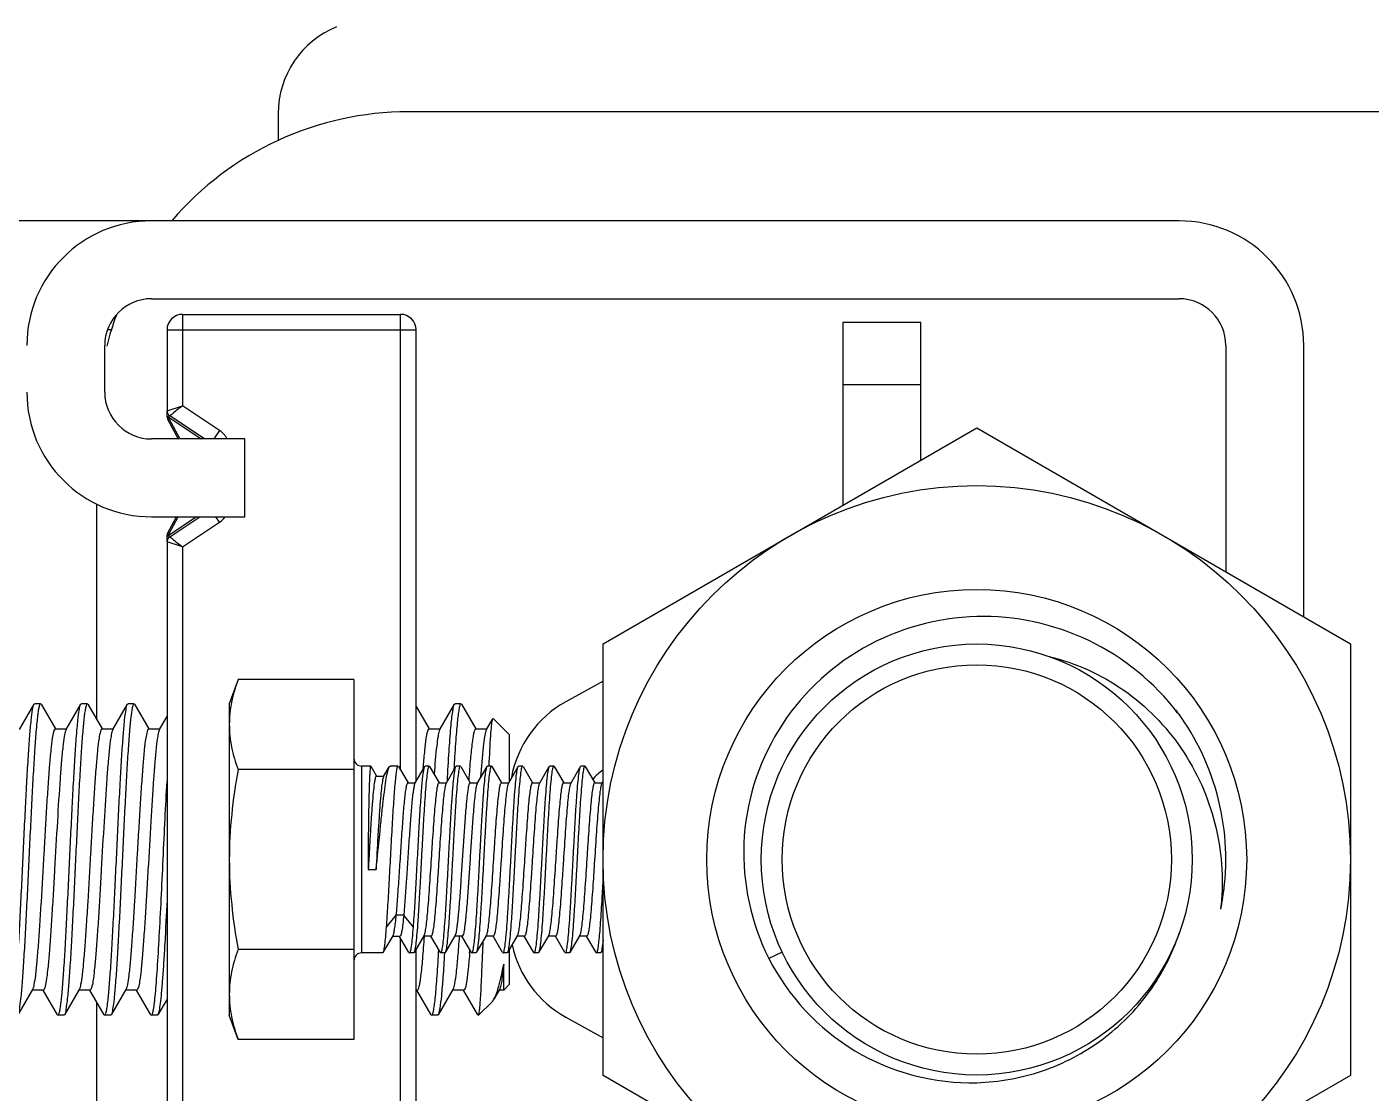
# Model space of a CAD drawing. Extents: x 27938 to 1507990, y 110129 to 923079.
# Drawn here: x 555236 to 555589, y 358131.6 to 358411.4 of the extents above; entities that cross this region are included whole.
import ezdxf

# ---------------------------------------------------------------- set-up
doc = ezdxf.new("R2010")
doc.units = 0
doc.header["$LTSCALE"] = 1000
doc.header["$MEASUREMENT"] = 0

msp = doc.modelspace()

# ---------------------------------------------------------------- linework, layer by layer
for p, q in [((555302.02, 358388.69), (555302.02, 358381.65)), ((555679.99, 358389.14), (555336.2, 358389.14)), ((555538.59, 358360.52), (554545.06, 358360.51)), ((555268.73, 358340.07), (555538.59, 358340.07)), ((555276.91, 358335.98), (555276.91, 358312)), ((555276.91, 358335.98), (555334.15, 358335.98)), ((555334.15, 358216.33), (555334.15, 358335.98)), ((555258.43, 358331.89), (555257.22, 358331.89)), ((555272.82, 358331.89), (555272.82, 358310.69)), ((555272.82, 358331.89), (555338.24, 358331.89)), ((555338.24, 358213.41), (555338.24, 358331.89)), ((555450.28, 358333.94), (555450.28, 358285.89)), ((555450.28, 358333.94), (555470.72, 358333.94)), ((555470.72, 358297.69), (555470.72, 358333.94)), ((555256.47, 358315.54), (555256.47, 358327.81)), ((555550.86, 358327.81), (555550.86, 358268.42)), ((555571.3, 358256.61), (555571.3, 358327.81)), ((555450.28, 358317.58), (555470.72, 358317.58)), ((555272.82, 358310.69), (555276.91, 358312)), ((555272.82, 358309.07), (555272.82, 358310.67)), ((555286.63, 358305.52), (555276.91, 358312)), ((555272.82, 358309.36), (555272.82, 358309.45)), ((555273.29, 358308.66), (555272.97, 358308.49)), ((555272.97, 358308.49), (555275.77, 358303.27)), ((555273.08, 358308.75), (555273.25, 358308.68)), ((555273.29, 358308.95), (555273.29, 358308.66)), ((555273.29, 358308.95), (555281.8, 358303.27)), ((555273.29, 358308.66), (555276.17, 358303.27)), ((555282.64, 358303.27), (555273.55, 358309.33)), ((555387.31, 358249.53), (555485.44, 358306.19)), ((555485.44, 358306.19), (555583.57, 358249.53)), ((555293.27, 358303.27), (555268.73, 358303.27)), ((555286.63, 358305.52), (555285.13, 358303.27)), ((555293.27, 358282.83), (555293.27, 358303.27)), ((555254.42, 358229.51), (555254.42, 358286.14)), ((555268.73, 358282.83), (555293.27, 358282.83)), ((555272.97, 358278.43), (555275.33, 358282.83)), ((555280.58, 358282.83), (555273.29, 358277.97)), ((555273.29, 358278.26), (555275.74, 358282.83)), ((555273.55, 358277.59), (555281.41, 358282.83)), ((555276.91, 358274.92), (555286.63, 358281.39)), ((555286.63, 358281.39), (555285.67, 358282.83)), ((555272.82, 358276.25), (555272.82, 358277.85)), ((555272.97, 358278.43), (555273.29, 358278.26)), ((555273.08, 358278.17), (555273.25, 358278.24)), ((555273.29, 358278.26), (555273.29, 358277.97)), ((555272.82, 358276.36), (555272.82, 358276.69)), ((555272.82, 358276.23), (555272.82, 358108.21)), ((555276.91, 358274.92), (555272.82, 358276.23)), ((555276.91, 358274.92), (555276.91, 358110.84)), ((555387.31, 358136.22), (555387.31, 358249.53)), ((555583.57, 358249.53), (555583.57, 358136.22)), ((555291.48, 358240.09), (555289.18, 358233.76)), ((555321.89, 358240.09), (555291.48, 358240.09)), ((555321.89, 358240.09), (555321.89, 358145.66)), ((555387.31, 358239.69), (555377.52, 358234.26)), ((555234.05, 358226.97), (555237.91, 358233.62)), ((555237.91, 358233.62), (555238.07, 358233.76)), ((555239.6, 358233.76), (555238.07, 358233.76)), ((555239.6, 358233.76), (555238.07, 358233.76)), ((555239.6, 358233.76), (555239.58, 358233.76)), ((555239.76, 358233.63), (555239.6, 358233.76)), ((555239.76, 358233.63), (555243.54, 358227.14)), ((555246.32, 358226.97), (555250.17, 358233.62)), ((555250.17, 358233.62), (555250.33, 358233.76)), ((555251.87, 358233.76), (555250.33, 358233.76)), ((555251.87, 358233.76), (555250.33, 358233.76)), ((555251.87, 358233.76), (555251.85, 358233.76)), ((555252.03, 358233.63), (555251.87, 358233.76)), ((555252.03, 358233.63), (555255.81, 358227.14)), ((555258.58, 358226.97), (555262.44, 358233.62)), ((555262.44, 358233.62), (555262.6, 358233.76)), ((555264.14, 358233.76), (555262.6, 358233.76)), ((555264.14, 358233.76), (555262.6, 358233.76)), ((555264.14, 358233.76), (555264.11, 358233.76)), ((555264.3, 358233.63), (555264.14, 358233.76)), ((555264.3, 358233.63), (555268.07, 358227.14)), ((555289.18, 358233.76), (555289.18, 358151.99)), ((555338.24, 358233.03), (555341.67, 358227.14)), ((555344.45, 358226.97), (555348.3, 358233.62)), ((555348.3, 358233.62), (555348.46, 358233.76)), ((555350, 358233.76), (555348.46, 358233.76)), ((555350, 358233.76), (555348.46, 358233.76)), ((555350, 358233.76), (555349.98, 358233.76)), ((555350.16, 358233.63), (555350, 358233.76)), ((555350.16, 358233.63), (555353.94, 358227.14)), ((555270.95, 358227.14), (555272.82, 358230.38)), ((555356.81, 358227.14), (555358.37, 358229.84)), ((555358.37, 358229.84), (555358.49, 358229.88)), ((555362.78, 358225.59), (555358.49, 358229.88)), ((555243.44, 358227.14), (555246.41, 358227.14)), ((555246.32, 358226.97), (555246.21, 358226.74)), ((555255.71, 358227.14), (555258.68, 358227.14)), ((555258.58, 358226.97), (555258.47, 358226.73)), ((555267.98, 358227.14), (555270.95, 358227.14)), ((555270.85, 358226.97), (555270.74, 358226.72)), ((555270.85, 358226.97), (555270.95, 358227.14)), ((555341.57, 358227.14), (555344.54, 358227.14)), ((555353.84, 358227.14), (555356.81, 358227.14)), ((555356.71, 358226.97), (555356.81, 358227.14)), ((555362.78, 358213.41), (555362.78, 358225.59)), ((555321.89, 358216.48), (555291.48, 358216.48)), ((555323.93, 358217.41), (555323.93, 358168.34)), ((555326.32, 358217.41), (555323.93, 358217.41)), ((555326.32, 358217.41), (555323.93, 358217.41)), ((555326.35, 358217.38), (555326.32, 358217.41)), ((555326.35, 358217.38), (555327.86, 358214.79)), ((555327.79, 358214.79), (555329.77, 358214.79)), ((555329.7, 358214.67), (555331.17, 358217.18)), ((555331.17, 358217.18), (555331.42, 358217.41)), ((555333.47, 358217.41), (555331.42, 358217.41)), ((555333.47, 358217.41), (555331.42, 358217.41)), ((555333.59, 358217.31), (555333.47, 358217.41)), ((555333.59, 358217.31), (555336.1, 358212.99)), ((555337.93, 358212.87), (555340.5, 358217.31)), ((555340.5, 358217.31), (555340.62, 358217.41)), ((555341.65, 358217.41), (555340.62, 358217.41)), ((555341.65, 358217.41), (555340.62, 358217.41)), ((555341.77, 358217.31), (555341.65, 358217.41)), ((555341.77, 358217.31), (555344.28, 358212.99)), ((555346.11, 358212.87), (555348.68, 358217.31)), ((555348.19, 358217.34), (555348.13, 358216.41)), ((555348.19, 358217.38), (555348.19, 358217.34)), ((555348.68, 358217.31), (555348.8, 358217.41)), ((555349.82, 358217.41), (555348.8, 358217.41)), ((555349.82, 358217.41), (555348.8, 358217.41)), ((555349.94, 358217.31), (555349.82, 358217.41)), ((555349.94, 358217.31), (555352.46, 358212.99)), ((555354.28, 358212.87), (555356.86, 358217.31)), ((555356.86, 358217.31), (555356.98, 358217.41)), ((555358, 358217.41), (555356.98, 358217.41)), ((555358, 358217.41), (555356.98, 358217.41)), ((555357.41, 358217.49), (555357.41, 358217.54)), ((555358.12, 358217.31), (555358, 358217.41)), ((555358.12, 358217.31), (555360.63, 358212.99)), ((555362.46, 358212.87), (555365.04, 358217.31)), ((555365.04, 358217.31), (555365.16, 358217.41)), ((555366.18, 358217.41), (555365.16, 358217.41)), ((555366.18, 358217.41), (555365.16, 358217.41)), ((555366.3, 358217.31), (555366.18, 358217.41)), ((555366.3, 358217.31), (555368.81, 358212.99)), ((555370.64, 358212.87), (555373.21, 358217.31)), ((555373.21, 358217.31), (555373.33, 358217.41)), ((555374.36, 358217.41), (555373.33, 358217.41)), ((555374.36, 358217.41), (555373.33, 358217.41)), ((555374.48, 358217.31), (555374.36, 358217.41)), ((555374.48, 358217.31), (555376.99, 358212.99)), ((555378.82, 358212.87), (555381.39, 358217.31)), ((555381.39, 358217.31), (555381.51, 358217.41)), ((555382.53, 358217.41), (555381.51, 358217.41)), ((555382.53, 358217.41), (555381.51, 358217.41)), ((555382.65, 358217.31), (555382.53, 358217.41)), ((555382.65, 358217.31), (555385.17, 358212.99)), ((555336.03, 358212.99), (555338, 358212.99)), ((555344.21, 358212.99), (555346.18, 358212.99)), ((555352.38, 358212.99), (555354.36, 358212.99)), ((555360.56, 358212.99), (555362.53, 358212.99)), ((555368.74, 358212.99), (555370.71, 358212.99)), ((555376.92, 358212.99), (555378.89, 358212.99)), ((555385.09, 358212.99), (555387.07, 358212.99)), ((555386.99, 358212.87), (555387.31, 358213.41)), ((555325.67, 358190.28), (555327.71, 358190.28)), ((555332.93, 358178.3), (555330.37, 358175.1)), ((555334.97, 358178.3), (555332.93, 358178.3)), ((555337.52, 358175.1), (555334.97, 358178.3)), ((555332.08, 358172.82), (555329.52, 358168.43)), ((555333.97, 358172.7), (555332, 358172.7)), ((555336.36, 358168.46), (555333.9, 358172.7)), ((555334.15, 358094.75), (555334.15, 358172.26)), ((555340.26, 358172.88), (555337.68, 358168.45)), ((555342.16, 358172.76), (555340.19, 358172.76)), ((555340.35, 358172.79), (555340.34, 358172.65)), ((555344.59, 358168.45), (555342.09, 358172.76)), ((555348.44, 358172.88), (555345.85, 358168.45)), ((555350.34, 358172.76), (555348.37, 358172.76)), ((555352.77, 358168.45), (555350.27, 358172.76)), ((555356.62, 358172.88), (555354.03, 358168.45)), ((555358.52, 358172.76), (555356.55, 358172.76)), ((555360.95, 358168.45), (555358.44, 358172.76)), ((555364.8, 358172.88), (555362.21, 358168.45)), ((555366.69, 358172.76), (555364.72, 358172.76)), ((555369.13, 358168.45), (555366.62, 358172.76)), ((555372.97, 358172.88), (555370.39, 358168.45)), ((555374.87, 358172.76), (555372.9, 358172.76)), ((555377.3, 358168.45), (555374.8, 358172.76)), ((555381.15, 358172.88), (555378.56, 358168.45)), ((555383.05, 358172.76), (555381.08, 358172.76)), ((555385.48, 358168.45), (555382.98, 358172.76)), ((555321.89, 358169.27), (555291.48, 358169.27)), ((555329.52, 358168.43), (555329.42, 358168.34)), ((555336.36, 358168.46), (555336.5, 358168.34)), ((555337.68, 358168.45), (555337.56, 358168.34)), ((555338.24, 358053.86), (555338.24, 358169.42)), ((555344.14, 358168.28), (555344.15, 358168.46)), ((555344.15, 358168.46), (555344.19, 358169.1)), ((555344.59, 358168.45), (555344.71, 358168.34)), ((555345.85, 358168.45), (555345.74, 358168.34)), ((555352.77, 358168.45), (555352.89, 358168.34)), ((555354.03, 358168.45), (555353.91, 358168.34)), ((555360.95, 358168.45), (555361.07, 358168.34)), ((555362.21, 358168.45), (555362.09, 358168.34)), ((555362.78, 358160.17), (555362.78, 358169.42)), ((555369.13, 358168.45), (555369.22, 358168.35)), ((555370.39, 358168.45), (555370.27, 358168.34)), ((555377.3, 358168.45), (555377.42, 358168.34)), ((555378.56, 358168.45), (555378.45, 358168.34)), ((555385.48, 358168.45), (555385.6, 358168.34)), ((555386.74, 358168.45), (555386.62, 358168.34)), ((555387.31, 358169.42), (555386.74, 358168.45)), ((555434.36, 358168.57), (555430.85, 358166.91)), ((555329.42, 358168.34), (555323.93, 358168.34)), ((555329.42, 358168.34), (555323.93, 358168.34)), ((555337.56, 358168.34), (555336.5, 358168.34)), ((555337.56, 358168.34), (555336.5, 358168.34)), ((555345.74, 358168.34), (555344.71, 358168.34)), ((555345.74, 358168.34), (555344.71, 358168.34)), ((555353.91, 358168.34), (555352.89, 358168.34)), ((555353.91, 358168.34), (555352.89, 358168.34)), ((555362.09, 358168.34), (555361.07, 358168.34)), ((555362.09, 358168.34), (555361.07, 358168.34)), ((555361.22, 358158.61), (555361.22, 358165.39)), ((555369.22, 358168.35), (555369.24, 358168.34)), ((555370.27, 358168.34), (555369.24, 358168.34)), ((555370.27, 358168.34), (555369.24, 358168.34)), ((555378.45, 358168.34), (555377.42, 358168.34)), ((555378.45, 358168.34), (555377.42, 358168.34)), ((555386.62, 358168.34), (555385.6, 358168.34)), ((555386.62, 358168.34), (555385.6, 358168.34)), ((555237.5, 358158.78), (555233.63, 358152.13)), ((555240.38, 358158.61), (555237.41, 358158.61)), ((555244.04, 358152.13), (555240.28, 358158.61)), ((555249.77, 358158.78), (555245.9, 358152.13)), ((555252.64, 358158.61), (555249.67, 358158.61)), ((555256.31, 358152.13), (555252.55, 358158.61)), ((555262.03, 358158.78), (555258.16, 358152.13)), ((555264.91, 358158.61), (555261.94, 358158.61)), ((555268.57, 358152.13), (555264.81, 358158.61)), ((555338.51, 358158.61), (555338.24, 358158.61)), ((555342.17, 358152.13), (555338.41, 358158.61)), ((555347.9, 358158.78), (555344.03, 358152.13)), ((555350.77, 358158.61), (555347.8, 358158.61)), ((555354.44, 358152.13), (555350.68, 358158.61)), ((555360.16, 358158.78), (555358.68, 358156.22)), ((555361.22, 358158.61), (555360.07, 358158.61)), ((555362.78, 358160.17), (555361.22, 358158.61)), ((555254.42, 358099.61), (555254.42, 358155.38)), ((555272.82, 358156.24), (555270.43, 358152.13)), ((555358.25, 358155.64), (555354.6, 358151.99)), ((555358.25, 358155.64), (555358.68, 358156.22)), ((555244.04, 358152.13), (555244.2, 358151.99)), ((555245.74, 358151.99), (555244.2, 358151.99)), ((555245.74, 358151.99), (555244.2, 358151.99)), ((555244.2, 358151.99), (555244.22, 358151.99)), ((555245.9, 358152.13), (555245.74, 358151.99)), ((555256.31, 358152.13), (555256.47, 358151.99)), ((555258, 358151.99), (555256.47, 358151.99)), ((555258, 358151.99), (555256.47, 358151.99)), ((555256.47, 358151.99), (555256.49, 358151.99)), ((555258.16, 358152.13), (555258, 358151.99)), ((555268.57, 358152.13), (555268.73, 358151.99)), ((555270.27, 358151.99), (555268.73, 358151.99)), ((555270.27, 358151.99), (555268.73, 358151.99)), ((555268.73, 358151.99), (555268.76, 358151.99)), ((555270.43, 358152.13), (555270.27, 358151.99)), ((555291.48, 358145.66), (555289.18, 358151.99)), ((555342.17, 358152.13), (555342.33, 358151.99)), ((555343.87, 358151.99), (555342.33, 358151.99)), ((555343.87, 358151.99), (555342.33, 358151.99)), ((555342.33, 358151.99), (555342.35, 358151.99)), ((555344.03, 358152.13), (555343.87, 358151.99)), ((555354.44, 358152.13), (555354.6, 358151.99)), ((555354.6, 358151.99), (555354.62, 358152.02)), ((555377.52, 358151.49), (555387.31, 358146.06)), ((555321.89, 358145.66), (555291.48, 358145.66)), ((555485.44, 358079.56), (555387.31, 358136.22)), ((555583.57, 358136.22), (555485.44, 358079.56))]:
    msp.add_line(p, q)
for radius in [98.13, 70.88, 56.57, 51.11]:
    msp.add_circle((555485.44, 358192.88), radius)
for centre, radius, start, end in [((555326.55, 358388.69), 24.53, 112.0243, 180), ((555336.2, 358307.36), 81.78, 90, 139.4173), ((555268.73, 358327.81), 32.71, 90, 180), ((555538.59, 358327.81), 32.71, 0, 90), ((555268.73, 358327.81), 12.27, 90, 180), ((555538.59, 358327.81), 12.27, 0, 90), ((555336.2, 358307.36), 81.78, 159.6685, 165.625), ((555276.91, 358331.89), 4.09, 90, 180), ((555334.15, 358331.89), 4.09, 0, 90), ((555268.73, 358315.54), 32.71, 180, 270), ((555268.73, 358315.54), 12.27, 180, 270), ((555274.46, 358310.69), 1.64, 180, 236.3099), ((555274.05, 358309.07), 1.23, 180, 208.1839), ((555273.52, 358309.55), 0.914, 238.1, 241.2862), ((555273.78, 358310.13), 1.55, 249.7906, 251.2256), ((555283.45, 358300.76), 5.72, 26.1204, 56.3099), ((555283.45, 358286.16), 5.72, 303.6901, 324.1234), ((555274.05, 358277.85), 1.23, 151.8161, 180), ((555273.52, 358277.36), 0.915, 118.7157, 121.8919), ((555273.78, 358276.79), 1.55, 108.7666, 110.2059), ((555274.46, 358276.23), 1.64, 123.6901, 180), ((555391.4, 358209.23), 28.62, 119, 169.6549), ((555485.5, 358192.91), 65.33, 33.5438, 36.97), ((555486.5, 358191.6), 65.24, 34.988, 37.5933), ((555485.44, 358192.88), 65.4, 348.5415, 33.5415), ((555323.93, 358219.45), 2.04, 180, 270), ((555333.47, 358217.34), 0.0698, 90.0331, 100.3601), ((555650.03, 358192.12), 311, 175.3422, 175.5016), ((555341.65, 358217.34), 0.0698, 90.0373, 100.7759), ((555349.82, 358217.34), 0.0699, 90.0386, 100.9047), ((555358, 358217.34), 0.0698, 90.037, 100.7443), ((555366.18, 358217.34), 0.0699, 90.0386, 100.9011), ((555374.36, 358217.34), 0.0698, 90.0368, 100.7312), ((555382.53, 358217.34), 0.0699, 90.0385, 100.8952), ((555391.4, 358209.23), 8.18, 120.1102, 145.6732), ((555485.31, 358192.89), 65.53, 349.9486, 355.033), ((555485.66, 358192.83), 65.17, 348.542, 349.9459), ((555485.03, 358186.73), 64.87, 353.9459, 354.8169), ((555043.42, 358193.54), 309.89, 355.3494, 355.4873), ((555391.4, 358176.52), 28.62, 192.1061, 241), ((555323.93, 358166.3), 2.04, 90, 180), ((555336.5, 358168.42), 0.0791, 270.0053, 275.8146), ((555344.71, 358168.41), 0.0699, 270.0396, 280.9957), ((555352.89, 358168.41), 0.0699, 270.0406, 281.0887), ((555361.07, 358168.41), 0.0699, 270.0397, 281.0086), ((555377.42, 358168.41), 0.0699, 270.0397, 281.0109), ((555385.6, 358168.41), 0.0699, 270.0399, 281.0259)]:
    msp.add_arc(centre, radius, start, end)
for points, knots in [([(555276.91, 358312), (555276.13, 358311.38), (555274.98, 358310.53), (555273.91, 358309.57), (555273.55, 358309.33)], [0, 0, 0, 0, 0.698346, 1, 1, 1, 1]), ([(555272.88, 358309.21), (555272.86, 358309.23), (555272.83, 358309.28), (555272.82, 358309.33), (555272.82, 358309.36)], [0, 0, 0, 0, 0.519543, 1, 1, 1, 1]), ([(555273.29, 358308.95), (555273.24, 358308.97), (555273.09, 358309.03), (555272.94, 358309.11), (555272.88, 358309.21)], [0, 0, 0, 0, 0.29815, 1, 1, 1, 1]), ([(555273.55, 358309.33), (555273.49, 358309.37), (555273.21, 358309.43), (555273.26, 358309.09), (555273.29, 358308.95)], [0, 0, 0, 0, 0.346904, 1, 1, 1, 1]), ([(555273.29, 358277.97), (555273.24, 358277.95), (555273.09, 358277.89), (555272.94, 358277.8), (555272.88, 358277.71)], [0, 0, 0, 0, 0.298151, 1, 1, 1, 1]), ([(555273.29, 358277.97), (555273.26, 358277.83), (555273.2, 358277.49), (555273.49, 358277.55), (555273.55, 358277.59)], [0, 0, 0, 0, 0.652586, 1, 1, 1, 1]), ([(555272.88, 358277.71), (555272.86, 358277.69), (555272.83, 358277.64), (555272.82, 358277.59), (555272.82, 358277.56)], [0, 0, 0, 0, 0.519447, 1, 1, 1, 1]), ([(555273.55, 358277.59), (555273.91, 358277.35), (555274.98, 358276.39), (555276.13, 358275.54), (555276.91, 358274.92)], [0, 0, 0, 0, 0.301655, 1, 1, 1, 1]), ([(555485.44, 358256.65), (555475.12, 358256.38), (555454.25, 358250.62), (555431.1, 358228.16), (555421.55, 358197.33), (555426.17, 358176.1), (555430.85, 358166.91)], [0, 0, 0, 0, 0.250101, 0.50014, 0.750107, 1, 1, 1, 1]), ([(555538.19, 358231.4), (555532.08, 358239.35), (555515.91, 358252.57), (555495.46, 358256.91), (555485.44, 358256.65)], [0, 0, 0, 0, 0.500072, 1, 1, 1, 1]), ([(555504.48, 358246.14), (555511.45, 358244.48), (555524.87, 358238.39), (555540.23, 358222.69), (555549.18, 358202.65), (555550.28, 358188.01), (555549.63, 358180.87)], [0, 0, 0, 0, 0.249708, 0.499636, 0.749734, 1, 1, 1, 1]), ([(555291.48, 358240.09), (555290.78, 358238.17), (555289.62, 358234.3), (555289.18, 358230.27), (555289.18, 358228.29)], [0, 0, 0, 0, 0.506411, 1, 1, 1, 1]), ([(555231.96, 358151.99), (555232.05, 358152.01), (555232.21, 358152.35), (555232.36, 358152.92), (555232.54, 358153.9), (555232.81, 358155.86), (555233.12, 358159.15), (555233.48, 358163.97), (555233.84, 358169.84), (555234.2, 358176.54), (555234.57, 358183.83), (555235.05, 358193.95), (555235.53, 358203.97), (555236.03, 358213.5), (555236.39, 358219.71), (555236.76, 358224.93), (555237.08, 358229.03), (555237.47, 358231.77), (555237.67, 358233.21), (555237.91, 358233.62)], [0, 0, 0, 0, 0.003609, 0.011254, 0.023203, 0.039414, 0.084098, 0.143785, 0.216348, 0.299182, 0.389306, 0.483467, 0.670283, 0.7562, 0.83292, 0.897683, 0.948173, 0.982621, 1, 1, 1, 1]), ([(555239.58, 358233.76), (555239.49, 358233.74), (555239.33, 358233.41), (555239.18, 358232.84), (555239, 358231.85), (555238.73, 358229.89), (555238.42, 358226.6), (555238.06, 358221.78), (555237.7, 358215.92), (555237.34, 358209.22), (555236.97, 358201.93), (555236.49, 358191.8), (555236.01, 358181.78), (555235.51, 358172.24), (555235.15, 358166.04), (555234.78, 358160.81), (555234.46, 358156.72), (555234.07, 358153.98), (555233.87, 358152.54), (555233.63, 358152.13)], [0, 0, 0, 0, 0.003605, 0.011246, 0.023191, 0.0394, 0.084081, 0.143769, 0.21634, 0.299187, 0.389322, 0.483492, 0.670333, 0.756258, 0.832977, 0.897734, 0.948214, 0.982646, 1, 1, 1, 1]), ([(555244.22, 358151.99), (555244.32, 358152.01), (555244.47, 358152.35), (555244.63, 358152.92), (555244.81, 358153.9), (555245.08, 358155.86), (555245.39, 358159.15), (555245.75, 358163.97), (555246.11, 358169.84), (555246.47, 358176.54), (555246.83, 358183.83), (555247.32, 358193.95), (555247.79, 358203.97), (555248.29, 358213.5), (555248.65, 358219.71), (555249.02, 358224.93), (555249.35, 358229.03), (555249.74, 358231.77), (555249.94, 358233.21), (555250.17, 358233.62)], [0, 0, 0, 0, 0.00361, 0.011257, 0.023207, 0.03942, 0.084107, 0.143795, 0.216358, 0.299194, 0.38932, 0.48348, 0.67029, 0.756208, 0.832927, 0.897686, 0.948174, 0.982621, 1, 1, 1, 1]), ([(555251.85, 358233.76), (555251.75, 358233.74), (555251.6, 358233.41), (555251.44, 358232.84), (555251.26, 358231.85), (555251, 358229.89), (555250.68, 358226.6), (555250.33, 358221.78), (555249.96, 358215.91), (555249.6, 358209.21), (555249.24, 358201.92), (555248.75, 358191.79), (555248.28, 358181.78), (555247.78, 358172.24), (555247.42, 358166.04), (555247.05, 358160.81), (555246.73, 358156.72), (555246.34, 358153.98), (555246.14, 358152.54), (555245.9, 358152.13)], [0, 0, 0, 0, 0.003608, 0.011251, 0.0232, 0.039412, 0.0841, 0.143792, 0.216367, 0.299219, 0.389358, 0.48353, 0.670361, 0.756278, 0.832994, 0.897746, 0.94822, 0.982647, 1, 1, 1, 1]), ([(555256.49, 358151.99), (555256.59, 358152.01), (555256.74, 358152.35), (555256.9, 358152.92), (555257.08, 358153.9), (555257.34, 358155.86), (555257.66, 358159.15), (555258.01, 358163.97), (555258.37, 358169.84), (555258.74, 358176.53), (555259.1, 358183.82), (555259.59, 358193.95), (555260.06, 358203.97), (555260.56, 358213.5), (555260.92, 358219.71), (555261.29, 358224.93), (555261.61, 358229.03), (555262, 358231.76), (555262.2, 358233.21), (555262.44, 358233.62)], [0, 0, 0, 0, 0.00361, 0.011255, 0.023204, 0.039415, 0.084097, 0.143782, 0.216343, 0.299177, 0.389297, 0.483455, 0.670273, 0.756196, 0.832918, 0.89768, 0.94817, 0.98262, 1, 1, 1, 1]), ([(555264.11, 358233.76), (555264.02, 358233.74), (555263.87, 358233.41), (555263.71, 358232.84), (555263.53, 358231.85), (555263.26, 358229.89), (555262.95, 358226.6), (555262.59, 358221.78), (555262.23, 358215.92), (555261.87, 358209.22), (555261.5, 358201.93), (555261.02, 358191.8), (555260.54, 358181.78), (555260.04, 358172.24), (555259.69, 358166.04), (555259.32, 358160.81), (555258.99, 358156.72), (555258.6, 358153.98), (555258.4, 358152.54), (555258.16, 358152.13)], [0, 0, 0, 0, 0.003605, 0.011246, 0.023192, 0.039401, 0.084083, 0.143772, 0.216343, 0.299189, 0.389323, 0.483494, 0.670333, 0.756261, 0.832983, 0.897738, 0.948215, 0.982645, 1, 1, 1, 1]), ([(555346.43, 358213.51), (555346.57, 358216.1), (555346.85, 358220.76), (555347.24, 358226.21), (555347.57, 358229.65), (555347.79, 358231.48), (555348.02, 358232.74), (555348.18, 358233.41), (555348.3, 358233.62)], [0, 0, 0, 0, 0.385911, 0.691592, 0.808742, 0.899832, 0.963715, 1, 1, 1, 1]), ([(555349.98, 358233.76), (555349.85, 358233.73), (555349.68, 358233.24), (555349.49, 358232.45), (555349.28, 358231.04), (555349.06, 358229.18), (555348.84, 358226.83), (555348.53, 358222.85), (555348.32, 358219.65), (555348.19, 358217.38)], [0, 0, 0, 0, 0.023672, 0.077003, 0.161165, 0.275446, 0.418458, 0.588412, 1, 1, 1, 1]), ([(555357.41, 358217.54), (555357.53, 358220.16), (555357.68, 358223.64), (555358, 358227.61), (555358.15, 358228.97), (555358.26, 358229.46)], [0, 0, 0, 0, 0.658368, 0.872259, 1, 1, 1, 1]), ([(555358.26, 358229.46), (555358.27, 358229.5), (555358.3, 358229.63), (555358.33, 358229.76), (555358.37, 358229.83)], [0, 0, 0, 0, 0.32729, 1, 1, 1, 1]), ([(555243.44, 358227.14), (555243.36, 358227.14), (555243.18, 358226.9), (555242.94, 358226.11), (555242.62, 358224.3), (555242.28, 358221.38), (555241.92, 358217.39), (555241.56, 358212.54), (555241.2, 358206.97), (555240.84, 358200.9), (555240.35, 358192.42), (555239.88, 358184.03), (555239.38, 358176.01), (555239.02, 358170.76), (555238.65, 358166.31), (555238.32, 358162.81), (555237.95, 358160.42), (555237.72, 358159.15), (555237.5, 358158.78)], [0, 0, 0, 0, 0.003516, 0.010771, 0.037949, 0.081609, 0.140308, 0.211978, 0.294061, 0.383613, 0.477416, 0.664254, 0.750571, 0.827952, 0.893624, 0.945254, 0.981055, 1, 1, 1, 1]), ([(555246.21, 358226.74), (555246.02, 358226.24), (555245.77, 358224.81), (555245.42, 358222.16), (555245.08, 358218.48), (555244.57, 358211.95), (555243.99, 358202.44), (555243.42, 358192.37), (555242.94, 358184.06), (555242.58, 358178.14), (555242.22, 358172.73), (555241.87, 358168.03), (555241.52, 358164.18), (555241.19, 358161.35), (555240.87, 358159.6), (555240.63, 358158.84), (555240.46, 358158.61), (555240.38, 358158.61)], [0, 0, 0, 0, 0.023381, 0.062907, 0.11737, 0.184933, 0.349689, 0.534588, 0.626663, 0.714217, 0.794218, 0.863901, 0.920868, 0.963188, 0.98952, 0.996561, 1, 1, 1, 1]), ([(555255.71, 358227.14), (555255.63, 358227.14), (555255.45, 358226.9), (555255.21, 358226.11), (555254.88, 358224.3), (555254.55, 358221.38), (555254.19, 358217.39), (555253.83, 358212.54), (555253.47, 358206.97), (555253.1, 358200.9), (555252.62, 358192.42), (555252.14, 358184.03), (555251.64, 358176.01), (555251.28, 358170.76), (555250.92, 358166.31), (555250.59, 358162.81), (555250.21, 358160.42), (555249.99, 358159.15), (555249.77, 358158.78)], [0, 0, 0, 0, 0.003516, 0.010771, 0.037949, 0.081609, 0.140308, 0.211978, 0.294061, 0.383613, 0.477416, 0.664254, 0.750572, 0.827952, 0.893624, 0.945254, 0.981055, 1, 1, 1, 1]), ([(555258.47, 358226.73), (555258.29, 358226.23), (555258.04, 358224.79), (555257.69, 358222.13), (555257.34, 358218.45), (555256.84, 358211.92), (555256.25, 358202.41), (555255.68, 358192.34), (555255.2, 358184.03), (555254.85, 358178.12), (555254.49, 358172.72), (555254.14, 358168.02), (555253.78, 358164.17), (555253.46, 358161.35), (555253.14, 358159.6), (555252.9, 358158.84), (555252.72, 358158.61), (555252.64, 358158.61)], [0, 0, 0, 0, 0.023519, 0.06316, 0.117709, 0.18533, 0.350118, 0.534956, 0.626978, 0.714471, 0.794408, 0.86403, 0.920944, 0.963223, 0.989529, 0.996563, 1, 1, 1, 1]), ([(555267.98, 358227.14), (555267.9, 358227.14), (555267.72, 358226.9), (555267.47, 358226.11), (555267.15, 358224.3), (555266.81, 358221.38), (555266.45, 358217.39), (555266.1, 358212.54), (555265.73, 358206.97), (555265.37, 358200.9), (555264.88, 358192.42), (555264.41, 358184.03), (555263.91, 358176.01), (555263.55, 358170.76), (555263.19, 358166.31), (555262.85, 358162.81), (555262.48, 358160.42), (555262.25, 358159.15), (555262.03, 358158.78)], [0, 0, 0, 0, 0.003516, 0.010771, 0.037949, 0.081609, 0.140308, 0.211978, 0.294061, 0.383613, 0.477416, 0.664254, 0.750572, 0.827952, 0.893624, 0.945254, 0.981055, 1, 1, 1, 1]), ([(555270.74, 358226.72), (555270.55, 358226.21), (555270.3, 358224.78), (555269.95, 358222.11), (555269.61, 358218.42), (555269.1, 358211.89), (555268.51, 358202.38), (555267.95, 358192.31), (555267.47, 358184.01), (555267.11, 358178.1), (555266.75, 358172.7), (555266.4, 358168.01), (555266.05, 358164.16), (555265.72, 358161.34), (555265.4, 358159.6), (555265.16, 358158.84), (555264.99, 358158.61), (555264.91, 358158.61)], [0, 0, 0, 0, 0.023657, 0.063412, 0.118049, 0.185727, 0.350546, 0.535324, 0.627293, 0.714724, 0.794598, 0.864159, 0.92102, 0.963257, 0.989538, 0.996565, 1, 1, 1, 1]), ([(555289.18, 358228.29), (555289.18, 358226.3), (555289.62, 358222.27), (555290.78, 358218.4), (555291.48, 358216.48)], [0, 0, 0, 0, 0.493589, 1, 1, 1, 1]), ([(555341.57, 358227.14), (555341.49, 358227.14), (555341.31, 358226.89), (555341.06, 358226.08), (555340.73, 358224.2), (555340.39, 358221.18), (555340.18, 358218.76), (555340.06, 358217.38)], [0, 0, 0, 0, 0.024869, 0.076568, 0.270487, 0.581865, 1, 1, 1, 1]), ([(555344.31, 358226.66), (555344.15, 358226.19), (555343.91, 358224.88), (555343.41, 358221.11), (555343.16, 358217.82), (555342.97, 358215.35)], [0, 0, 0, 0, 0.132644, 0.347693, 1, 1, 1, 1]), ([(555353.84, 358227.14), (555353.73, 358227.14), (555353.52, 358226.77), (555353.36, 358226.13), (555353.13, 358224.99), (555352.82, 358222.72), (555352.44, 358218.91), (555352.19, 358215.62), (555352.05, 358213.75)], [0, 0, 0, 0, 0.023282, 0.075204, 0.158212, 0.271837, 0.585296, 1, 1, 1, 1]), ([(555356.58, 358226.65), (555356.4, 358226.14), (555356.16, 358224.74), (555355.64, 358220.7), (555355.37, 358217.15), (555355.17, 358214.49)], [0, 0, 0, 0, 0.131654, 0.346807, 1, 1, 1, 1]), ([(555326.31, 358217.41), (555326.26, 358217.39), (555326.23, 358217.14), (555326.15, 358216.77), (555326.1, 358216.06), (555326.03, 358215.14), (555325.98, 358213.97), (555325.92, 358212.57), (555325.87, 358210.96), (555325.81, 358208.43), (555325.74, 358204.88), (555325.68, 358200.28), (555325.65, 358195.35), (555325.66, 358191.98), (555325.67, 358190.28)], [0, 0, 0, 0, 0.006277, 0.021923, 0.047061, 0.081471, 0.124793, 0.17657, 0.236243, 0.303168, 0.455809, 0.627887, 0.811933, 1, 1, 1, 1]), ([(555327.79, 358214.79), (555327.73, 358214.79), (555327.59, 358214.59), (555327.49, 358214.23), (555327.35, 358213.61), (555327.16, 358212.36), (555326.93, 358210.27), (555326.68, 358207.22), (555326.42, 358203.54), (555326.17, 358199.38), (555325.92, 358194.91), (555325.75, 358191.84), (555325.67, 358190.28)], [0, 0, 0, 0, 0.007534, 0.023454, 0.048663, 0.083048, 0.177833, 0.303692, 0.455223, 0.626216, 0.810017, 1, 1, 1, 1]), ([(555326.32, 358217.41), (555326.32, 358217.41), (555326.31, 358217.41), (555326.31, 358217.41), (555326.31, 358217.41), (555326.29, 358217.4), (555326.34, 358217.41), (555326.32, 358217.41)], [0, 0, 0, 0, 0.495092, 1, 1, 1, 1.000857, 1.000857, 1.000857, 1.000857]), ([(555327.71, 358190.28), (555328.06, 358193.39), (555328.53, 358197.97), (555329.13, 358203.88), (555329.55, 358207.81), (555329.96, 358211.19), (555330.34, 358213.9), (555330.71, 358215.82), (555330.97, 358216.85), (555331.17, 358217.18)], [0, 0, 0, 0, 0.346094, 0.50857, 0.65594, 0.782806, 0.884568, 0.957661, 1, 1, 1, 1]), ([(555329.7, 358214.67), (555329.64, 358214.57), (555329.54, 358214.28), (555329.35, 358213.42), (555329.14, 358211.86), (555328.9, 358209.46), (555328.66, 358206.41), (555328.42, 358202.84), (555328.09, 358197.4), (555327.87, 358193.17), (555327.71, 358190.28)], [0, 0, 0, 0, 0.014497, 0.037247, 0.107063, 0.207049, 0.333333, 0.481179, 0.645288, 1, 1, 1, 1]), ([(555333.46, 358217.41), (555333.42, 358217.4), (555333.33, 358217.29), (555333.19, 358216.92), (555333.03, 358216.1), (555332.85, 358214.76), (555332.67, 358212.94), (555332.48, 358210.68), (555332.29, 358208.03), (555332.1, 358205.05), (555331.84, 358200.61), (555331.52, 358194.76), (555331.15, 358187.74), (555330.79, 358181.17), (555330.52, 358177.01), (555330.37, 358175.1)], [0, 0, 0, 0, 0.003023, 0.008655, 0.02883, 0.060884, 0.10423, 0.157961, 0.220923, 0.291749, 0.368894, 0.535298, 0.705669, 0.865188, 1, 1, 1, 1]), ([(555337.52, 358175.1), (555337.66, 358176.93), (555337.93, 358180.93), (555338.28, 358187.25), (555338.64, 358194.03), (555339, 358200.71), (555339.3, 358205.97), (555339.56, 358209.73), (555339.74, 358212.07), (555339.92, 358214.01), (555340.1, 358215.53), (555340.28, 358216.58), (555340.4, 358217.13), (555340.5, 358217.31)], [0, 0, 0, 0, 0.130118, 0.283774, 0.448524, 0.611007, 0.75805, 0.821983, 0.877746, 0.924216, 0.960473, 0.985838, 1, 1, 1, 1]), ([(555341.63, 358217.41), (555341.57, 358217.4), (555341.47, 358217.2), (555341.37, 358216.86), (555341.24, 358216.28), (555341.07, 358215.11), (555340.86, 358213.15), (555340.62, 358210.28), (555340.38, 358206.78), (555340.14, 358202.78), (555339.9, 358198.42), (555339.65, 358193.86), (555339.41, 358189.27), (555339.17, 358184.81), (555338.93, 358180.63), (555338.69, 358176.9), (555338.45, 358173.75), (555338.21, 358171.28), (555338.01, 358169.69), (555337.83, 358168.83), (555337.74, 358168.55), (555337.68, 358168.45)], [0, 0, 0, 0, 0.003704, 0.011323, 0.023191, 0.03929, 0.083673, 0.142993, 0.215158, 0.297591, 0.387338, 0.481186, 0.575764, 0.667671, 0.753614, 0.830513, 0.895616, 0.946611, 0.98173, 0.992985, 1, 1, 1, 1]), ([(555344.73, 358168.34), (555344.78, 358168.36), (555344.89, 358168.55), (555344.99, 358168.89), (555345.12, 358169.48), (555345.29, 358170.64), (555345.5, 358172.6), (555345.74, 358175.48), (555345.98, 358178.98), (555346.22, 358182.98), (555346.46, 358187.33), (555346.7, 358191.89), (555346.95, 358196.48), (555347.19, 358200.94), (555347.43, 358205.11), (555347.67, 358208.85), (555347.91, 358212), (555348.15, 358214.47), (555348.35, 358216.06), (555348.53, 358216.92), (555348.62, 358217.21), (555348.68, 358217.31)], [0, 0, 0, 0, 0.003711, 0.011336, 0.02321, 0.039312, 0.083698, 0.143015, 0.215173, 0.297594, 0.387327, 0.481159, 0.575721, 0.667617, 0.753551, 0.830448, 0.895556, 0.946563, 0.981704, 0.992971, 1, 1, 1, 1]), ([(555349.81, 358217.41), (555349.75, 358217.4), (555349.64, 358217.2), (555349.54, 358216.86), (555349.42, 358216.28), (555349.25, 358215.11), (555349.04, 358213.15), (555348.8, 358210.28), (555348.56, 358206.77), (555348.32, 358202.77), (555348.08, 358198.42), (555347.83, 358193.86), (555347.59, 358189.27), (555347.35, 358184.81), (555347.1, 358180.63), (555346.86, 358176.9), (555346.63, 358173.74), (555346.39, 358171.28), (555346.19, 358169.69), (555346, 358168.83), (555345.91, 358168.55), (555345.85, 358168.45)], [0, 0, 0, 0, 0.003708, 0.011332, 0.023206, 0.03931, 0.083702, 0.143027, 0.215196, 0.297632, 0.387379, 0.481219, 0.575788, 0.66769, 0.753628, 0.830521, 0.895618, 0.946611, 0.98173, 0.992985, 1, 1, 1, 1]), ([(555352.9, 358168.34), (555352.96, 358168.36), (555353.07, 358168.55), (555353.17, 358168.89), (555353.29, 358169.48), (555353.47, 358170.64), (555353.68, 358172.6), (555353.92, 358175.48), (555354.15, 358178.98), (555354.4, 358182.98), (555354.64, 358187.33), (555354.88, 358191.89), (555355.12, 358196.48), (555355.37, 358200.94), (555355.61, 358205.11), (555355.85, 358208.85), (555356.09, 358212), (555356.32, 358214.47), (555356.53, 358216.06), (555356.71, 358216.92), (555356.8, 358217.21), (555356.86, 358217.31)], [0, 0, 0, 0, 0.003714, 0.011343, 0.023221, 0.039327, 0.08372, 0.14304, 0.215198, 0.297619, 0.387351, 0.481178, 0.575732, 0.667622, 0.753555, 0.83045, 0.895556, 0.946562, 0.981703, 0.992971, 1, 1, 1, 1]), ([(555357.99, 358217.41), (555357.93, 358217.4), (555357.82, 358217.2), (555357.72, 358216.86), (555357.6, 358216.28), (555357.42, 358215.11), (555357.21, 358213.15), (555356.98, 358210.28), (555356.74, 358206.78), (555356.5, 358202.78), (555356.25, 358198.42), (555356.01, 358193.86), (555355.77, 358189.27), (555355.52, 358184.81), (555355.28, 358180.63), (555355.04, 358176.9), (555354.8, 358173.75), (555354.57, 358171.28), (555354.37, 358169.69), (555354.18, 358168.83), (555354.09, 358168.55), (555354.03, 358168.45)], [0, 0, 0, 0, 0.003703, 0.011321, 0.023188, 0.039286, 0.083667, 0.142986, 0.21515, 0.297581, 0.387329, 0.481177, 0.575755, 0.667664, 0.753609, 0.83051, 0.895615, 0.94661, 0.98173, 0.992984, 1, 1, 1, 1]), ([(555361.08, 358168.34), (555361.14, 358168.36), (555361.25, 358168.55), (555361.35, 358168.89), (555361.47, 358169.48), (555361.65, 358170.64), (555361.86, 358172.6), (555362.09, 358175.48), (555362.33, 358178.98), (555362.57, 358182.98), (555362.82, 358187.33), (555363.06, 358191.89), (555363.3, 358196.48), (555363.54, 358200.94), (555363.79, 358205.11), (555364.03, 358208.85), (555364.26, 358212), (555364.5, 358214.47), (555364.7, 358216.06), (555364.89, 358216.92), (555364.98, 358217.21), (555365.04, 358217.31)], [0, 0, 0, 0, 0.003711, 0.011337, 0.023212, 0.039314, 0.0837, 0.143018, 0.215176, 0.297599, 0.387332, 0.481164, 0.575726, 0.667621, 0.753554, 0.830449, 0.895556, 0.946563, 0.981704, 0.992971, 1, 1, 1, 1]), ([(555366.17, 358217.41), (555366.11, 358217.4), (555366, 358217.2), (555365.9, 358216.86), (555365.78, 358216.28), (555365.6, 358215.11), (555365.39, 358213.15), (555365.15, 358210.28), (555364.91, 358206.77), (555364.67, 358202.77), (555364.43, 358198.42), (555364.19, 358193.86), (555363.94, 358189.27), (555363.7, 358184.81), (555363.46, 358180.63), (555363.22, 358176.9), (555362.98, 358173.74), (555362.74, 358171.28), (555362.54, 358169.69), (555362.36, 358168.83), (555362.27, 358168.55), (555362.21, 358168.45)], [0, 0, 0, 0, 0.003708, 0.011332, 0.023206, 0.039309, 0.083701, 0.143026, 0.215196, 0.297631, 0.387378, 0.481219, 0.575788, 0.66769, 0.753628, 0.830521, 0.895618, 0.94661, 0.98173, 0.992985, 1, 1, 1, 1]), ([(555369.24, 358168.34), (555369.3, 358168.34), (555369.42, 358168.52), (555369.51, 358168.85), (555369.64, 358169.41), (555369.81, 358170.56), (555370.02, 358172.49), (555370.26, 358175.35), (555370.5, 358178.84), (555370.74, 358182.84), (555370.99, 358187.2), (555371.23, 358191.77), (555371.47, 358196.37), (555371.72, 358200.85), (555371.96, 358205.05), (555372.2, 358208.8), (555372.44, 358211.97), (555372.68, 358214.46), (555372.88, 358216.05), (555373.06, 358216.91), (555373.16, 358217.21), (555373.21, 358217.31)], [0, 0, 0, 0, 0.003386, 0.010605, 0.022094, 0.037845, 0.081651, 0.140562, 0.21249, 0.294853, 0.384679, 0.47873, 0.573605, 0.66588, 0.752224, 0.829521, 0.894986, 0.946281, 0.981617, 0.992941, 1, 1, 1, 1]), ([(555374.34, 358217.41), (555374.28, 358217.4), (555374.18, 358217.2), (555374.08, 358216.86), (555373.95, 358216.28), (555373.78, 358215.11), (555373.57, 358213.15), (555373.33, 358210.28), (555373.09, 358206.78), (555372.85, 358202.78), (555372.61, 358198.42), (555372.36, 358193.86), (555372.12, 358189.27), (555371.88, 358184.81), (555371.64, 358180.63), (555371.4, 358176.9), (555371.16, 358173.75), (555370.92, 358171.28), (555370.72, 358169.69), (555370.54, 358168.83), (555370.45, 358168.55), (555370.39, 358168.45)], [0, 0, 0, 0, 0.003703, 0.01132, 0.023187, 0.039284, 0.083664, 0.142983, 0.215146, 0.297577, 0.387325, 0.481173, 0.575752, 0.667661, 0.753607, 0.830509, 0.895614, 0.946609, 0.98173, 0.992984, 1, 1, 1, 1]), ([(555377.44, 358168.34), (555377.5, 358168.36), (555377.6, 358168.55), (555377.7, 358168.89), (555377.83, 358169.48), (555378, 358170.64), (555378.21, 358172.6), (555378.45, 358175.48), (555378.69, 358178.98), (555378.93, 358182.98), (555379.17, 358187.33), (555379.41, 358191.89), (555379.66, 358196.48), (555379.9, 358200.94), (555380.14, 358205.11), (555380.38, 358208.85), (555380.62, 358212), (555380.86, 358214.47), (555381.06, 358216.06), (555381.24, 358216.92), (555381.33, 358217.21), (555381.39, 358217.31)], [0, 0, 0, 0, 0.003711, 0.011337, 0.023212, 0.039315, 0.083701, 0.143019, 0.215177, 0.2976, 0.387333, 0.481165, 0.575727, 0.667621, 0.753554, 0.830449, 0.895556, 0.946563, 0.981704, 0.992971, 1, 1, 1, 1]), ([(555382.52, 358217.41), (555382.46, 358217.4), (555382.36, 358217.2), (555382.25, 358216.86), (555382.13, 358216.28), (555381.96, 358215.11), (555381.75, 358213.15), (555381.51, 358210.28), (555381.27, 358206.77), (555381.03, 358202.77), (555380.79, 358198.42), (555380.54, 358193.86), (555380.3, 358189.27), (555380.06, 358184.81), (555379.81, 358180.63), (555379.57, 358176.9), (555379.34, 358173.74), (555379.1, 358171.28), (555378.9, 358169.69), (555378.71, 358168.83), (555378.62, 358168.55), (555378.56, 358168.45)], [0, 0, 0, 0, 0.003708, 0.011331, 0.023205, 0.039308, 0.083699, 0.143025, 0.215195, 0.297631, 0.387378, 0.481219, 0.575789, 0.667691, 0.753629, 0.830521, 0.895618, 0.946611, 0.981731, 0.992985, 1, 1, 1, 1]), ([(555268.76, 358151.99), (555268.91, 358152.03), (555269.09, 358152.67), (555269.32, 358153.66), (555269.55, 358155.48), (555269.8, 358157.84), (555270.05, 358160.82), (555270.4, 358165.82), (555270.83, 358173.1), (555271.32, 358182.71), (555271.81, 358193), (555272.3, 358203.29), (555272.64, 358210.06), (555272.82, 358213.33)], [0, 0, 0, 0, 0.007805, 0.026033, 0.05491, 0.094055, 0.142842, 0.200464, 0.338231, 0.498126, 0.669393, 0.840521, 1, 1, 1, 1]), ([(555336.03, 358212.99), (555335.93, 358212.99), (555335.76, 358212.61), (555335.61, 358212), (555335.42, 358210.88), (555335.24, 358209.42), (555335.04, 358207.57), (555334.78, 358204.51), (555334.46, 358200.12), (555334.09, 358194.49), (555333.72, 358188.71), (555333.35, 358183.3), (555333.08, 358179.87), (555332.93, 358178.3)], [0, 0, 0, 0, 0.008447, 0.028211, 0.059849, 0.102845, 0.156318, 0.219121, 0.36706, 0.533759, 0.704628, 0.864703, 1, 1, 1, 1]), ([(555337.93, 358212.87), (555337.84, 358212.71), (555337.7, 358212.23), (555337.53, 358211.32), (555337.35, 358210.05), (555337.09, 358207.69), (555336.79, 358204.07), (555336.43, 358199.12), (555336.08, 358193.67), (555335.63, 358186.68), (555335.28, 358181.54), (555334.97, 358178.3)], [0, 0, 0, 0, 0.015824, 0.042527, 0.079816, 0.127025, 0.247356, 0.394063, 0.555499, 0.718817, 1, 1, 1, 1]), ([(555344.21, 358212.99), (555344.16, 358212.99), (555344.04, 358212.86), (555343.87, 358212.39), (555343.66, 358211.35), (555343.43, 358209.64), (555343.2, 358207.32), (555342.96, 358204.49), (555342.72, 358201.24), (555342.48, 358197.7), (555342.15, 358192.75), (555341.84, 358187.83), (555341.51, 358183.13), (555341.27, 358180.04), (555341.03, 358177.41), (555340.8, 358175.33), (555340.56, 358173.89), (555340.4, 358173.12), (555340.26, 358172.88)], [0, 0, 0, 0, 0.003779, 0.011114, 0.038197, 0.081557, 0.139812, 0.210943, 0.29244, 0.38141, 0.474689, 0.66085, 0.747103, 0.824649, 0.89074, 0.943055, 0.979813, 1, 1, 1, 1]), ([(555346.11, 358212.87), (555345.97, 358212.63), (555345.81, 358211.86), (555345.57, 358210.42), (555345.34, 358208.34), (555345.1, 358205.71), (555344.86, 358202.62), (555344.53, 358197.92), (555344.22, 358193), (555343.89, 358188.05), (555343.65, 358184.51), (555343.41, 358181.26), (555343.17, 358178.43), (555342.93, 358176.11), (555342.71, 358174.41), (555342.5, 358173.36), (555342.33, 358172.89), (555342.21, 358172.76), (555342.16, 358172.76)], [0, 0, 0, 0, 0.020221, 0.057009, 0.109346, 0.175452, 0.253005, 0.33926, 0.525406, 0.618671, 0.707626, 0.789106, 0.860222, 0.918463, 0.961813, 0.988889, 0.996221, 1, 1, 1, 1]), ([(555352.38, 358212.99), (555352.09, 358212.7), (555351.91, 358211.81), (555351.75, 358210.59), (555351.57, 358209.33), (555351.41, 358207.66), (555351.22, 358205.56), (555351.03, 358203.04), (555350.85, 358200.52), (555350.62, 358197.17), (555350.35, 358192.97), (555350.07, 358188.77), (555349.85, 358185.41), (555349.67, 358182.89), (555349.47, 358180.37), (555349.29, 358178.27), (555349.12, 358176.6), (555348.97, 358175.34), (555348.78, 358174.1), (555348.63, 358173.26), (555348.44, 358172.88)], [0, 0, 0, 0, 0.030768, 0.062218, 0.093344, 0.124643, 0.187198, 0.249714, 0.31225, 0.374778, 0.499837, 0.624896, 0.687425, 0.749956, 0.812483, 0.875017, 0.906295, 0.937525, 0.968815, 1, 1, 1, 1]), ([(555354.28, 358212.87), (555354.1, 358212.49), (555353.94, 358211.65), (555353.76, 358210.41), (555353.6, 358209.15), (555353.44, 358207.48), (555353.25, 358205.38), (555353.06, 358202.86), (555352.88, 358200.34), (555352.65, 358196.99), (555352.38, 358192.79), (555352.11, 358188.59), (555351.88, 358185.23), (555351.7, 358182.71), (555351.5, 358180.19), (555351.31, 358178.09), (555351.15, 358176.42), (555350.97, 358175.16), (555350.82, 358173.94), (555350.63, 358173.06), (555350.34, 358172.76)], [0, 0, 0, 0, 0.031186, 0.062475, 0.093704, 0.124983, 0.187517, 0.250043, 0.312574, 0.375103, 0.500161, 0.62522, 0.687747, 0.750283, 0.812799, 0.875353, 0.906651, 0.937778, 0.969229, 1, 1, 1, 1]), ([(555360.56, 358212.99), (555360.51, 358212.99), (555360.39, 358212.86), (555360.23, 358212.39), (555360.01, 358211.35), (555359.79, 358209.64), (555359.55, 358207.32), (555359.31, 358204.49), (555359.07, 358201.24), (555358.83, 358197.7), (555358.51, 358192.75), (555358.19, 358187.83), (555357.86, 358183.13), (555357.62, 358180.04), (555357.38, 358177.41), (555357.16, 358175.33), (555356.92, 358173.89), (555356.75, 358173.12), (555356.62, 358172.88)], [0, 0, 0, 0, 0.003779, 0.011113, 0.038196, 0.081556, 0.139811, 0.210942, 0.292439, 0.38141, 0.474689, 0.66085, 0.747103, 0.824649, 0.89074, 0.943055, 0.979813, 1, 1, 1, 1]), ([(555362.46, 358212.87), (555362.32, 358212.63), (555362.16, 358211.86), (555361.92, 358210.42), (555361.7, 358208.34), (555361.46, 358205.71), (555361.22, 358202.62), (555360.89, 358197.92), (555360.57, 358193), (555360.25, 358188.05), (555360.01, 358184.51), (555359.77, 358181.26), (555359.53, 358178.43), (555359.29, 358176.11), (555359.07, 358174.41), (555358.85, 358173.36), (555358.69, 358172.89), (555358.57, 358172.76), (555358.52, 358172.76)], [0, 0, 0, 0, 0.020221, 0.057009, 0.109346, 0.175452, 0.253005, 0.33926, 0.525406, 0.618671, 0.707625, 0.789106, 0.860221, 0.918463, 0.961812, 0.988889, 0.996221, 1, 1, 1, 1]), ([(555368.74, 358212.99), (555368.69, 358212.99), (555368.57, 358212.86), (555368.4, 358212.39), (555368.19, 358211.35), (555367.97, 358209.64), (555367.73, 358207.32), (555367.49, 358204.49), (555367.25, 358201.24), (555367.01, 358197.7), (555366.69, 358192.75), (555366.37, 358187.83), (555366.04, 358183.13), (555365.8, 358180.04), (555365.56, 358177.41), (555365.33, 358175.33), (555365.09, 358173.89), (555364.93, 358173.12), (555364.8, 358172.88)], [0, 0, 0, 0, 0.003779, 0.011113, 0.038196, 0.081555, 0.139809, 0.210939, 0.292435, 0.381405, 0.474683, 0.660843, 0.747096, 0.824643, 0.890735, 0.943051, 0.979811, 1, 1, 1, 1]), ([(555370.64, 358212.87), (555370.5, 358212.63), (555370.34, 358211.86), (555370.1, 358210.42), (555369.87, 358208.34), (555369.63, 358205.71), (555369.39, 358202.62), (555369.06, 358197.92), (555368.75, 358193), (555368.43, 358188.05), (555368.18, 358184.51), (555367.94, 358181.26), (555367.71, 358178.43), (555367.47, 358176.11), (555367.24, 358174.41), (555367.03, 358173.36), (555366.86, 358172.89), (555366.75, 358172.76), (555366.69, 358172.76)], [0, 0, 0, 0, 0.020221, 0.057008, 0.109345, 0.17545, 0.253003, 0.339257, 0.525401, 0.618666, 0.70762, 0.789101, 0.860217, 0.918459, 0.96181, 0.988888, 0.996221, 1, 1, 1, 1]), ([(555376.92, 358212.99), (555376.87, 358212.99), (555376.75, 358212.86), (555376.58, 358212.39), (555376.37, 358211.35), (555376.14, 358209.64), (555375.91, 358207.32), (555375.67, 358204.49), (555375.43, 358201.24), (555375.19, 358197.7), (555374.86, 358192.75), (555374.55, 358187.83), (555374.22, 358183.13), (555373.98, 358180.04), (555373.74, 358177.41), (555373.51, 358175.33), (555373.27, 358173.89), (555373.11, 358173.12), (555372.97, 358172.88)], [0, 0, 0, 0, 0.003779, 0.011114, 0.038196, 0.081556, 0.139811, 0.210942, 0.292439, 0.38141, 0.474688, 0.660849, 0.747103, 0.824649, 0.89074, 0.943055, 0.979813, 1, 1, 1, 1]), ([(555378.82, 358212.87), (555378.68, 358212.63), (555378.52, 358211.86), (555378.28, 358210.42), (555378.05, 358208.34), (555377.81, 358205.71), (555377.57, 358202.62), (555377.24, 358197.92), (555376.93, 358193), (555376.6, 358188.05), (555376.36, 358184.51), (555376.12, 358181.26), (555375.88, 358178.43), (555375.64, 358176.11), (555375.42, 358174.41), (555375.21, 358173.36), (555375.04, 358172.89), (555374.92, 358172.76), (555374.87, 358172.76)], [0, 0, 0, 0, 0.020221, 0.057009, 0.109346, 0.175452, 0.253005, 0.33926, 0.525406, 0.618671, 0.707625, 0.789106, 0.860221, 0.918463, 0.961812, 0.988889, 0.996222, 1, 1, 1, 1]), ([(555385.09, 358212.99), (555385.04, 358212.99), (555384.93, 358212.86), (555384.76, 358212.39), (555384.55, 358211.35), (555384.32, 358209.64), (555384.08, 358207.32), (555383.85, 358204.49), (555383.6, 358201.24), (555383.36, 358197.7), (555383.04, 358192.75), (555382.73, 358187.83), (555382.4, 358183.13), (555382.16, 358180.04), (555381.92, 358177.41), (555381.69, 358175.33), (555381.45, 358173.89), (555381.29, 358173.12), (555381.15, 358172.88)], [0, 0, 0, 0, 0.003779, 0.011114, 0.038197, 0.081556, 0.139811, 0.210942, 0.292439, 0.381409, 0.474688, 0.660849, 0.747103, 0.824649, 0.89074, 0.943055, 0.979813, 1, 1, 1, 1]), ([(555386.99, 358212.87), (555386.86, 358212.63), (555386.7, 358211.86), (555386.45, 358210.42), (555386.23, 358208.34), (555385.99, 358205.71), (555385.75, 358202.62), (555385.42, 358197.92), (555385.1, 358193), (555384.78, 358188.05), (555384.54, 358184.51), (555384.3, 358181.26), (555384.06, 358178.43), (555383.82, 358176.11), (555383.6, 358174.41), (555383.38, 358173.36), (555383.22, 358172.89), (555383.1, 358172.76), (555383.05, 358172.76)], [0, 0, 0, 0, 0.020221, 0.057009, 0.109346, 0.175452, 0.253005, 0.33926, 0.525406, 0.618671, 0.707625, 0.789106, 0.860221, 0.918463, 0.961812, 0.988888, 0.996222, 1, 1, 1, 1]), ([(555385.61, 358168.34), (555385.66, 358168.35), (555385.75, 358168.49), (555385.84, 358168.75), (555385.95, 358169.19), (555386.1, 358170.06), (555386.28, 358171.52), (555386.48, 358173.69), (555386.69, 358176.37), (555386.9, 358179.48), (555387.1, 358182.95), (555387.24, 358185.37), (555387.31, 358186.63)], [0, 0, 0, 0, 0.007976, 0.023399, 0.047119, 0.079188, 0.167777, 0.287121, 0.434165, 0.605074, 0.795358, 1, 1, 1, 1]), ([(555272.82, 358182.24), (555272.63, 358178.44), (555272.36, 358172.97), (555271.95, 358166.04), (555271.65, 358161.71), (555271.36, 358158.12), (555271.09, 358155.32), (555270.79, 358153.43), (555270.6, 358152.42), (555270.43, 358152.13)], [0, 0, 0, 0, 0.377827, 0.543307, 0.687889, 0.808224, 0.901551, 0.96582, 1, 1, 1, 1]), ([(555332.93, 358178.3), (555332.87, 358177.61), (555332.74, 358176.37), (555332.54, 358174.75), (555332.33, 358173.62), (555332.19, 358173.02), (555332.08, 358172.82)], [0, 0, 0, 0, 0.374921, 0.67078, 0.880329, 1, 1, 1, 1]), ([(555334.97, 358178.3), (555334.9, 358177.51), (555334.76, 358176.11), (555334.53, 358174.38), (555334.31, 358173.31), (555334.15, 358172.83), (555334.03, 358172.7), (555333.97, 358172.7)], [0, 0, 0, 0, 0.416821, 0.727006, 0.920674, 0.973077, 1, 1, 1, 1]), ([(555330.37, 358175.1), (555330.3, 358174.24), (555330.18, 358172.71), (555329.98, 358170.71), (555329.77, 358169.36), (555329.64, 358168.64), (555329.52, 358168.43)], [0, 0, 0, 0, 0.385426, 0.68535, 0.89169, 1, 1, 1, 1]), ([(555336.51, 358168.34), (555336.57, 358168.35), (555336.69, 358168.53), (555336.79, 358168.86), (555336.92, 358169.43), (555337.1, 358170.57), (555337.31, 358172.49), (555337.45, 358174.15), (555337.52, 358175.1)], [0, 0, 0, 0, 0.025999, 0.078741, 0.161216, 0.273457, 0.583864, 1, 1, 1, 1]), ([(555340.34, 358172.65), (555340.2, 358170.69), (555339.94, 358167.25), (555339.55, 358163.25), (555339.23, 358160.87), (555339, 358159.67), (555338.83, 358159.01), (555338.62, 358158.61), (555338.51, 358158.61)], [0, 0, 0, 0, 0.413981, 0.72778, 0.84167, 0.924911, 0.976907, 1, 1, 1, 1]), ([(555349.54, 358172.67), (555349.42, 358170.89), (555349.17, 358167.71), (555348.81, 358163.54), (555348.39, 358160.72), (555348.15, 358159.21), (555347.9, 358158.78)], [0, 0, 0, 0, 0.381891, 0.683609, 0.892235, 1, 1, 1, 1]), ([(555485.44, 358134.29), (555491.29, 358134.45), (555503.03, 358136.57), (555518.83, 358144.85), (555531.4, 358157.5), (555536.83, 358168.13), (555538.66, 358173.69)], [0, 0, 0, 0, 0.250031, 0.500036, 0.750022, 1, 1, 1, 1]), ([(555291.48, 358169.27), (555290.78, 358167.35), (555289.62, 358163.49), (555289.18, 358159.45), (555289.18, 358157.47)], [0, 0, 0, 0, 0.506411, 1, 1, 1, 1]), ([(555352.29, 358168.42), (555352.18, 358167.03), (555351.96, 358164.59), (555351.62, 358161.56), (555351.29, 358159.68), (555351.04, 358158.86), (555350.86, 358158.61), (555350.77, 358158.61)], [0, 0, 0, 0, 0.418103, 0.729509, 0.923457, 0.975156, 1, 1, 1, 1]), ([(555354.62, 358152.02), (555354.72, 358152.18), (555354.8, 358152.76), (555354.96, 358153.87), (555355.09, 358155.58), (555355.31, 358158.91), (555355.56, 358164.27), (555355.74, 358168.87), (555355.84, 358171.46)], [0, 0, 0, 0, 0.028803, 0.087347, 0.175234, 0.291375, 0.601546, 1, 1, 1, 1]), ([(555387.31, 358171.66), (555387.23, 358170.94), (555387.13, 358169.99), (555386.91, 358168.92), (555386.81, 358168.56), (555386.74, 358168.45)], [0, 0, 0, 0, 0.664814, 0.874197, 1, 1, 1, 1]), ([(555342.35, 358151.99), (555342.48, 358152.02), (555342.65, 358152.51), (555342.85, 358153.3), (555343.06, 358154.7), (555343.27, 358156.55), (555343.49, 358158.89), (555343.8, 358162.84), (555344, 358166.03), (555344.14, 358168.28)], [0, 0, 0, 0, 0.023735, 0.077097, 0.161261, 0.275517, 0.41849, 0.588403, 1, 1, 1, 1]), ([(555345.68, 358168.33), (555345.55, 358166.23), (555345.32, 358162.47), (555344.92, 358157.61), (555344.59, 358154.49), (555344.28, 358152.85), (555344.13, 358152.3), (555344.03, 358152.13)], [0, 0, 0, 0, 0.387493, 0.691197, 0.897942, 0.962227, 1, 1, 1, 1]), ([(555358.68, 358156.22), (555359.28, 358157.26), (555360.18, 358160.36), (555360.85, 358163.45), (555361.22, 358165.39)], [0, 0, 0, 0, 0.378609, 1, 1, 1, 1]), ([(555361.22, 358165.39), (555361.08, 358163.89), (555360.89, 358161.93), (555360.49, 358159.74), (555360.3, 358159.01), (555360.16, 358158.78)], [0, 0, 0, 0, 0.670781, 0.879418, 1, 1, 1, 1]), ([(555430.85, 358166.91), (555435.86, 358157.07), (555451.71, 358139.86), (555474.41, 358133.98), (555485.44, 358134.29)], [0, 0, 0, 0, 0.500108, 1, 1, 1, 1]), ([(555289.18, 358157.47), (555289.18, 358155.48), (555289.62, 358151.45), (555290.78, 358147.58), (555291.48, 358145.66)], [0, 0, 0, 0, 0.493589, 1, 1, 1, 1])]:
    msp.add_open_spline(points, degree=3, knots=knots)
for points in [[(555272.82, 358309.07), (555272.82, 358308.95), (555272.93, 358308.84), (555273.04, 358308.78)], [(555272.82, 358277.85), (555272.82, 358277.97), (555272.93, 358278.08), (555273.04, 358278.14)], [(555344.45, 358226.97), (555344.39, 358226.88), (555344.35, 358226.77), (555344.31, 358226.66)], [(555356.71, 358226.97), (555356.66, 358226.87), (555356.61, 358226.76), (555356.58, 358226.65)], [(555291.48, 358216.48), (555290.06, 358208.7), (555289.18, 358200.78), (555289.18, 358192.88)], [(555289.18, 358192.88), (555289.18, 358184.97), (555290.06, 358177.05), (555291.48, 358169.27)]]:
    msp.add_open_spline(points, degree=3)

doc.saveas('drawing.dxf')
